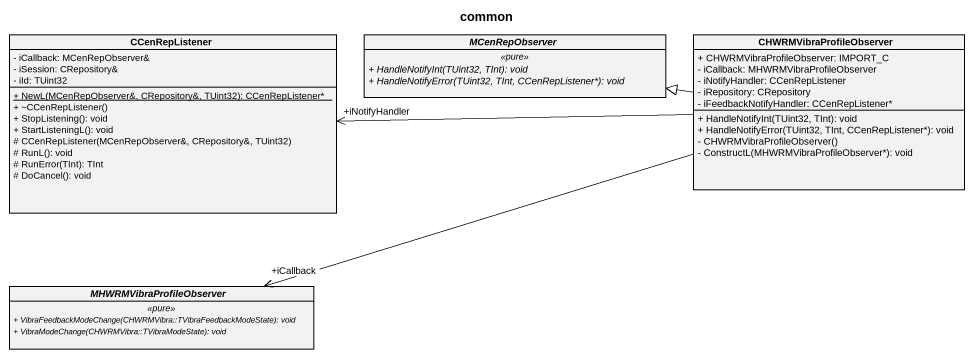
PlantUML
@startuml
title common
hide circle
hide empty members
skinparam classAttributeIconSize 0
class CCenRepListener {
  - iCallback: MCenRepObserver&
  - iSession: CRepository&
  - iId: TUint32
  {static} + NewL(MCenRepObserver&, CRepository&, TUint32): CCenRepListener*
  + ~CCenRepListener()
  + StopListening(): void
  + StartListeningL(): void
  # CCenRepListener(MCenRepObserver&, CRepository&, TUint32)
  # RunL(): void
  # RunError(TInt): TInt
  # DoCancel(): void
}
abstract class MCenRepObserver {
  .. <<pure>> ..
  {abstract} + HandleNotifyInt(TUint32, TInt): void
  {abstract} + HandleNotifyError(TUint32, TInt, CCenRepListener*): void
}
class CHWRMVibraProfileObserver {
  + CHWRMVibraProfileObserver: IMPORT_C
  - iCallback: MHWRMVibraProfileObserver
  - iNotifyHandler: CCenRepListener
  - iRepository: CRepository
  - iFeedbackNotifyHandler: CCenRepListener*
  + HandleNotifyInt(TUint32, TInt): void
  + HandleNotifyError(TUint32, TInt, CCenRepListener*): void
  - CHWRMVibraProfileObserver()
  - ConstructL(MHWRMVibraProfileObserver*): void
}
abstract class MHWRMVibraProfileObserver {
  .. <<pure>> ..
  {abstract} + VibraFeedbackModeChange(CHWRMVibra::TVibraFeedbackModeState): void
  {abstract} + VibraModeChange(CHWRMVibra::TVibraModeState): void
}
CHWRMVibraProfileObserver -left-> "+iNotifyHandler" CCenRepListener
CHWRMVibraProfileObserver -left-|> MCenRepObserver
CHWRMVibraProfileObserver -left-> "+iCallback" MHWRMVibraProfileObserver
@enduml
